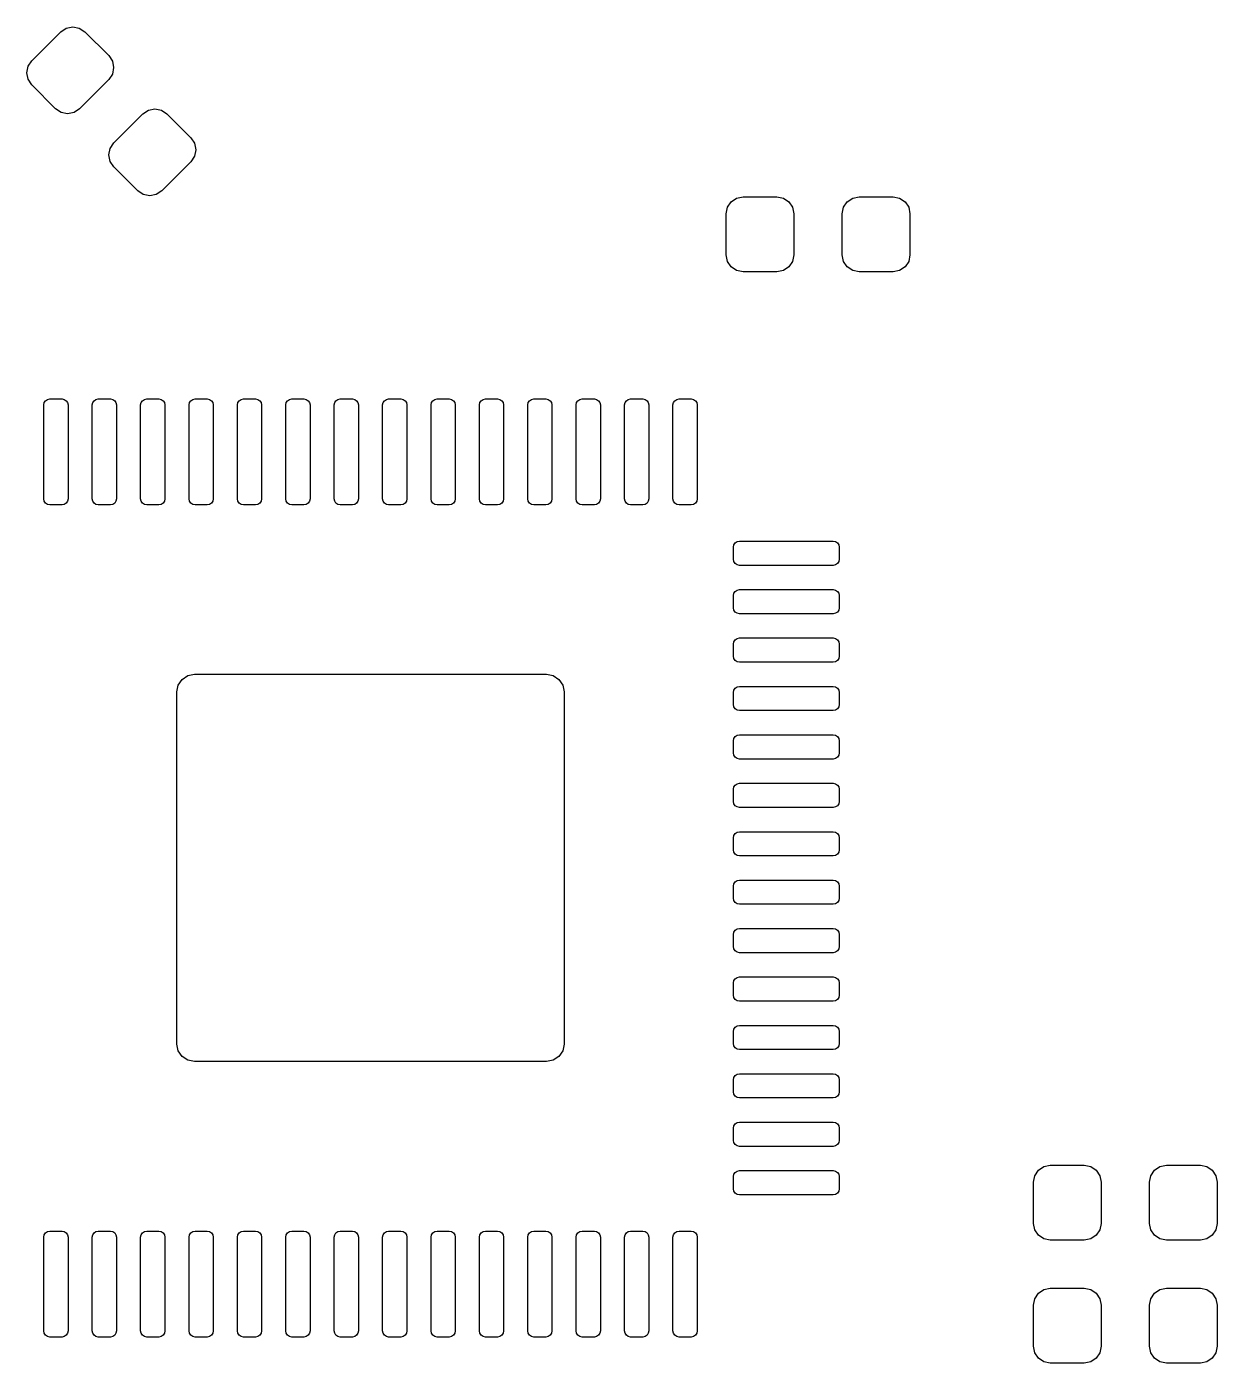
# Model space of a CAD drawing. Extents: x 51 to 259, y -147 to -37.
# Drawn here: x 110.67 to 120.51, y -117.97 to -106.92 of the extents above; entities that cross this region are included whole.
import ezdxf

# ---------------------------------------------------------------- set-up
doc = ezdxf.new("R2010")
doc.units = 0
doc.layers.add('BLACK', color=7, linetype='CONTINUOUS')

msp = doc.modelspace()

# ---------------------------------------------------------------- linework, layer by layer
at = {"layer": 'BLACK', "linetype": 'CONTINUOUS'}
for p, q in [((110.710862, -107.205123), (110.951278, -106.964707)), ((110.951278, -106.964707), (110.996698, -106.934359)), ((110.996698, -106.934359), (111.050273, -106.923702)), ((111.050273, -106.923702), (111.103849, -106.934359)), ((111.103849, -106.934359), (111.149268, -106.964707)), ((111.149268, -106.964707), (111.347258, -107.162697)), ((110.680514, -107.250543), (110.710862, -107.205123)), ((111.347258, -107.162697), (111.377606, -107.208116)), ((111.377606, -107.208116), (111.388263, -107.261692)), ((110.669857, -107.304118), (110.680514, -107.250543)), ((110.680514, -107.357694), (110.669857, -107.304118)), ((111.377606, -107.315267), (111.347258, -107.360687)), ((111.388263, -107.261692), (111.377606, -107.315267)), ((110.710862, -107.403113), (110.680514, -107.357694)), ((110.908852, -107.601103), (110.710862, -107.403113)), ((111.347258, -107.360687), (111.106842, -107.601103)), ((110.954271, -107.631451), (110.908852, -107.601103)), ((111.007847, -107.642108), (110.954271, -107.631451)), ((111.061422, -107.631451), (111.007847, -107.642108)), ((111.106842, -107.601103), (111.061422, -107.631451)), ((111.389684, -107.883945), (111.6301, -107.643529)), ((111.6301, -107.643529), (111.67552, -107.613181)), ((111.67552, -107.613181), (111.729095, -107.602524)), ((111.729095, -107.602524), (111.782671, -107.613181)), ((111.782671, -107.613181), (111.82809, -107.643529)), ((111.82809, -107.643529), (112.02608, -107.841519)), ((112.02608, -107.841519), (112.056428, -107.886938)), ((111.348679, -107.98294), (111.359336, -107.929365)), ((111.359336, -108.036516), (111.348679, -107.98294)), ((111.359336, -107.929365), (111.389684, -107.883945)), ((112.056428, -107.886938), (112.067085, -107.940514)), ((112.067085, -107.940514), (112.056428, -107.994089)), ((111.389684, -108.081935), (111.359336, -108.036516)), ((111.587674, -108.279925), (111.389684, -108.081935)), ((112.02608, -108.039509), (111.785664, -108.279925)), ((112.056428, -107.994089), (112.02608, -108.039509)), ((111.633093, -108.310273), (111.587674, -108.279925)), ((111.686669, -108.32093), (111.633093, -108.310273)), ((111.740244, -108.310273), (111.686669, -108.32093)), ((111.785664, -108.279925), (111.740244, -108.310273)), ((116.450471, -108.468316), (116.461128, -108.41474)), ((116.461128, -108.41474), (116.491476, -108.369321)), ((116.491476, -108.369321), (116.536895, -108.338973)), ((116.536895, -108.338973), (116.590471, -108.328316)), ((116.590471, -108.328316), (116.870471, -108.328316)), ((116.870471, -108.328316), (116.924047, -108.338973)), ((116.924047, -108.338973), (116.969466, -108.369321)), ((116.969466, -108.369321), (116.999814, -108.41474)), ((116.999814, -108.41474), (117.010471, -108.468316)), ((117.410471, -108.468316), (117.421128, -108.41474)), ((117.421128, -108.41474), (117.451476, -108.369321)), ((117.451476, -108.369321), (117.496895, -108.338973)), ((117.496895, -108.338973), (117.550471, -108.328316)), ((117.550471, -108.328316), (117.830471, -108.328316)), ((117.830471, -108.328316), (117.884047, -108.338973)), ((117.884047, -108.338973), (117.929466, -108.369321)), ((117.929466, -108.369321), (117.959814, -108.41474)), ((117.959814, -108.41474), (117.970471, -108.468316)), ((116.450471, -108.808316), (116.450471, -108.468316)), ((117.010471, -108.468316), (117.010471, -108.808316)), ((117.410471, -108.808316), (117.410471, -108.468316)), ((117.970471, -108.468316), (117.970471, -108.808316)), ((116.461128, -108.861892), (116.450471, -108.808316)), ((116.491476, -108.907311), (116.461128, -108.861892)), ((116.999814, -108.861892), (116.969466, -108.907311)), ((117.010471, -108.808316), (116.999814, -108.861892)), ((117.421128, -108.861892), (117.410471, -108.808316)), ((117.451476, -108.907311), (117.421128, -108.861892)), ((117.959814, -108.861892), (117.929466, -108.907311)), ((117.970471, -108.808316), (117.959814, -108.861892)), ((116.536895, -108.937659), (116.491476, -108.907311)), ((116.590471, -108.948316), (116.536895, -108.937659)), ((116.870471, -108.948316), (116.590471, -108.948316)), ((116.924047, -108.937659), (116.870471, -108.948316)), ((116.969466, -108.907311), (116.924047, -108.937659)), ((117.496895, -108.937659), (117.451476, -108.907311)), ((117.550471, -108.948316), (117.496895, -108.937659)), ((117.830471, -108.948316), (117.550471, -108.948316)), ((117.884047, -108.937659), (117.830471, -108.948316)), ((117.929466, -108.907311), (117.884047, -108.937659)), ((110.811489, -110.048566), (110.815295, -110.029432)), ((110.811489, -110.823566), (110.811489, -110.048566)), ((110.815295, -110.029432), (110.826134, -110.013211)), ((110.826134, -110.013211), (110.842355, -110.002372)), ((110.842355, -110.002372), (110.861489, -109.998566)), ((110.861489, -109.998566), (110.961489, -109.998566)), ((110.961489, -109.998566), (110.980623, -110.002372)), ((110.980623, -110.002372), (110.996844, -110.013211)), ((110.996844, -110.013211), (111.007683, -110.029432)), ((111.007683, -110.029432), (111.011489, -110.048566)), ((111.011489, -110.048566), (111.011489, -110.823566)), ((111.211489, -110.048566), (111.215295, -110.029432)), ((111.211489, -110.823566), (111.211489, -110.048566)), ((111.215295, -110.029432), (111.226134, -110.013211)), ((111.226134, -110.013211), (111.242355, -110.002372)), ((111.242355, -110.002372), (111.261489, -109.998566)), ((111.261489, -109.998566), (111.361489, -109.998566)), ((111.361489, -109.998566), (111.380623, -110.002372)), ((111.380623, -110.002372), (111.396844, -110.013211)), ((111.396844, -110.013211), (111.407683, -110.029432)), ((111.407683, -110.029432), (111.411489, -110.048566)), ((111.411489, -110.048566), (111.411489, -110.823566)), ((111.611489, -110.048566), (111.615295, -110.029432)), ((111.611489, -110.823566), (111.611489, -110.048566)), ((111.615295, -110.029432), (111.626134, -110.013211)), ((111.626134, -110.013211), (111.642355, -110.002372)), ((111.642355, -110.002372), (111.661489, -109.998566)), ((111.661489, -109.998566), (111.761489, -109.998566)), ((111.761489, -109.998566), (111.780623, -110.002372)), ((111.780623, -110.002372), (111.796844, -110.013211)), ((111.796844, -110.013211), (111.807683, -110.029432)), ((111.807683, -110.029432), (111.811489, -110.048566)), ((111.811489, -110.048566), (111.811489, -110.823566)), ((112.011489, -110.048566), (112.015295, -110.029432)), ((112.011489, -110.823566), (112.011489, -110.048566)), ((112.015295, -110.029432), (112.026134, -110.013211)), ((112.026134, -110.013211), (112.042355, -110.002372)), ((112.042355, -110.002372), (112.061489, -109.998566)), ((112.061489, -109.998566), (112.161489, -109.998566)), ((112.161489, -109.998566), (112.180623, -110.002372)), ((112.180623, -110.002372), (112.196844, -110.013211)), ((112.196844, -110.013211), (112.207683, -110.029432)), ((112.207683, -110.029432), (112.211489, -110.048566)), ((112.211489, -110.048566), (112.211489, -110.823566)), ((112.411489, -110.048566), (112.415295, -110.029432)), ((112.411489, -110.823566), (112.411489, -110.048566)), ((112.415295, -110.029432), (112.426134, -110.013211)), ((112.426134, -110.013211), (112.442355, -110.002372)), ((112.442355, -110.002372), (112.461489, -109.998566)), ((112.461489, -109.998566), (112.561489, -109.998566)), ((112.561489, -109.998566), (112.580623, -110.002372)), ((112.580623, -110.002372), (112.596844, -110.013211)), ((112.596844, -110.013211), (112.607683, -110.029432)), ((112.607683, -110.029432), (112.611489, -110.048566)), ((112.611489, -110.048566), (112.611489, -110.823566)), ((112.811489, -110.048566), (112.815295, -110.029432)), ((112.811489, -110.823566), (112.811489, -110.048566)), ((112.815295, -110.029432), (112.826134, -110.013211)), ((112.826134, -110.013211), (112.842355, -110.002372)), ((112.842355, -110.002372), (112.861489, -109.998566)), ((112.861489, -109.998566), (112.961489, -109.998566)), ((112.961489, -109.998566), (112.980623, -110.002372)), ((112.980623, -110.002372), (112.996844, -110.013211)), ((112.996844, -110.013211), (113.007683, -110.029432)), ((113.007683, -110.029432), (113.011489, -110.048566)), ((113.011489, -110.048566), (113.011489, -110.823566)), ((113.211489, -110.048566), (113.215295, -110.029432)), ((113.211489, -110.823566), (113.211489, -110.048566)), ((113.215295, -110.029432), (113.226134, -110.013211)), ((113.226134, -110.013211), (113.242355, -110.002372)), ((113.242355, -110.002372), (113.261489, -109.998566)), ((113.261489, -109.998566), (113.361489, -109.998566)), ((113.361489, -109.998566), (113.380623, -110.002372)), ((113.380623, -110.002372), (113.396844, -110.013211)), ((113.396844, -110.013211), (113.407683, -110.029432)), ((113.407683, -110.029432), (113.411489, -110.048566)), ((113.411489, -110.048566), (113.411489, -110.823566)), ((113.611489, -110.048566), (113.615295, -110.029432)), ((113.611489, -110.823566), (113.611489, -110.048566)), ((113.615295, -110.029432), (113.626134, -110.013211)), ((113.626134, -110.013211), (113.642355, -110.002372)), ((113.642355, -110.002372), (113.661489, -109.998566)), ((113.661489, -109.998566), (113.761489, -109.998566)), ((113.761489, -109.998566), (113.780623, -110.002372)), ((113.780623, -110.002372), (113.796844, -110.013211)), ((113.796844, -110.013211), (113.807683, -110.029432)), ((113.807683, -110.029432), (113.811489, -110.048566)), ((113.811489, -110.048566), (113.811489, -110.823566)), ((114.011489, -110.048566), (114.015295, -110.029432)), ((114.011489, -110.823566), (114.011489, -110.048566)), ((114.015295, -110.029432), (114.026134, -110.013211)), ((114.026134, -110.013211), (114.042355, -110.002372)), ((114.042355, -110.002372), (114.061489, -109.998566)), ((114.061489, -109.998566), (114.161489, -109.998566)), ((114.161489, -109.998566), (114.180623, -110.002372)), ((114.180623, -110.002372), (114.196844, -110.013211)), ((114.196844, -110.013211), (114.207683, -110.029432)), ((114.207683, -110.029432), (114.211489, -110.048566)), ((114.211489, -110.048566), (114.211489, -110.823566)), ((114.411489, -110.048566), (114.415295, -110.029432)), ((114.411489, -110.823566), (114.411489, -110.048566)), ((114.415295, -110.029432), (114.426134, -110.013211)), ((114.426134, -110.013211), (114.442355, -110.002372)), ((114.442355, -110.002372), (114.461489, -109.998566)), ((114.461489, -109.998566), (114.561489, -109.998566)), ((114.561489, -109.998566), (114.580623, -110.002372)), ((114.580623, -110.002372), (114.596844, -110.013211)), ((114.596844, -110.013211), (114.607683, -110.029432)), ((114.607683, -110.029432), (114.611489, -110.048566)), ((114.611489, -110.048566), (114.611489, -110.823566)), ((114.811489, -110.048566), (114.815295, -110.029432)), ((114.811489, -110.823566), (114.811489, -110.048566)), ((114.815295, -110.029432), (114.826134, -110.013211)), ((114.826134, -110.013211), (114.842355, -110.002372)), ((114.842355, -110.002372), (114.861489, -109.998566)), ((114.861489, -109.998566), (114.961489, -109.998566)), ((114.961489, -109.998566), (114.980623, -110.002372)), ((114.980623, -110.002372), (114.996844, -110.013211)), ((114.996844, -110.013211), (115.007683, -110.029432)), ((115.007683, -110.029432), (115.011489, -110.048566)), ((115.011489, -110.048566), (115.011489, -110.823566)), ((115.211489, -110.048566), (115.215295, -110.029432)), ((115.211489, -110.823566), (115.211489, -110.048566)), ((115.215295, -110.029432), (115.226134, -110.013211)), ((115.226134, -110.013211), (115.242355, -110.002372)), ((115.242355, -110.002372), (115.261489, -109.998566)), ((115.261489, -109.998566), (115.361489, -109.998566)), ((115.361489, -109.998566), (115.380623, -110.002372)), ((115.380623, -110.002372), (115.396844, -110.013211)), ((115.396844, -110.013211), (115.407683, -110.029432)), ((115.407683, -110.029432), (115.411489, -110.048566)), ((115.411489, -110.048566), (115.411489, -110.823566)), ((115.611489, -110.048566), (115.615295, -110.029432)), ((115.611489, -110.823566), (115.611489, -110.048566)), ((115.615295, -110.029432), (115.626134, -110.013211)), ((115.626134, -110.013211), (115.642355, -110.002372)), ((115.642355, -110.002372), (115.661489, -109.998566)), ((115.661489, -109.998566), (115.761489, -109.998566)), ((115.761489, -109.998566), (115.780623, -110.002372)), ((115.780623, -110.002372), (115.796844, -110.013211)), ((115.796844, -110.013211), (115.807683, -110.029432)), ((115.807683, -110.029432), (115.811489, -110.048566)), ((115.811489, -110.048566), (115.811489, -110.823566)), ((116.011489, -110.048566), (116.015295, -110.029432)), ((116.011489, -110.823566), (116.011489, -110.048566)), ((116.015295, -110.029432), (116.026134, -110.013211)), ((116.026134, -110.013211), (116.042355, -110.002372)), ((116.042355, -110.002372), (116.061489, -109.998566)), ((116.061489, -109.998566), (116.161489, -109.998566)), ((116.161489, -109.998566), (116.180623, -110.002372)), ((116.180623, -110.002372), (116.196844, -110.013211)), ((116.196844, -110.013211), (116.207683, -110.029432)), ((116.207683, -110.029432), (116.211489, -110.048566)), ((116.211489, -110.048566), (116.211489, -110.823566)), ((110.815295, -110.8427), (110.811489, -110.823566)), ((110.826134, -110.858921), (110.815295, -110.8427)), ((111.007683, -110.8427), (110.996844, -110.858921)), ((111.011489, -110.823566), (111.007683, -110.8427)), ((111.215295, -110.8427), (111.211489, -110.823566)), ((111.226134, -110.858921), (111.215295, -110.8427)), ((111.407683, -110.8427), (111.396844, -110.858921)), ((111.411489, -110.823566), (111.407683, -110.8427)), ((111.615295, -110.8427), (111.611489, -110.823566)), ((111.626134, -110.858921), (111.615295, -110.8427)), ((111.807683, -110.8427), (111.796844, -110.858921)), ((111.811489, -110.823566), (111.807683, -110.8427)), ((112.015295, -110.8427), (112.011489, -110.823566)), ((112.026134, -110.858921), (112.015295, -110.8427)), ((112.207683, -110.8427), (112.196844, -110.858921)), ((112.211489, -110.823566), (112.207683, -110.8427)), ((112.415295, -110.8427), (112.411489, -110.823566)), ((112.426134, -110.858921), (112.415295, -110.8427)), ((112.607683, -110.8427), (112.596844, -110.858921)), ((112.611489, -110.823566), (112.607683, -110.8427)), ((112.815295, -110.8427), (112.811489, -110.823566)), ((112.826134, -110.858921), (112.815295, -110.8427)), ((113.007683, -110.8427), (112.996844, -110.858921)), ((113.011489, -110.823566), (113.007683, -110.8427)), ((113.215295, -110.8427), (113.211489, -110.823566)), ((113.226134, -110.858921), (113.215295, -110.8427)), ((113.407683, -110.8427), (113.396844, -110.858921)), ((113.411489, -110.823566), (113.407683, -110.8427)), ((113.615295, -110.8427), (113.611489, -110.823566)), ((113.626134, -110.858921), (113.615295, -110.8427)), ((113.807683, -110.8427), (113.796844, -110.858921)), ((113.811489, -110.823566), (113.807683, -110.8427)), ((114.015295, -110.8427), (114.011489, -110.823566)), ((114.026134, -110.858921), (114.015295, -110.8427)), ((114.207683, -110.8427), (114.196844, -110.858921)), ((114.211489, -110.823566), (114.207683, -110.8427)), ((114.415295, -110.8427), (114.411489, -110.823566)), ((114.426134, -110.858921), (114.415295, -110.8427)), ((114.607683, -110.8427), (114.596844, -110.858921)), ((114.611489, -110.823566), (114.607683, -110.8427)), ((114.815295, -110.8427), (114.811489, -110.823566)), ((114.826134, -110.858921), (114.815295, -110.8427)), ((115.007683, -110.8427), (114.996844, -110.858921)), ((115.011489, -110.823566), (115.007683, -110.8427)), ((115.215295, -110.8427), (115.211489, -110.823566)), ((115.226134, -110.858921), (115.215295, -110.8427)), ((115.407683, -110.8427), (115.396844, -110.858921)), ((115.411489, -110.823566), (115.407683, -110.8427)), ((115.615295, -110.8427), (115.611489, -110.823566)), ((115.626134, -110.858921), (115.615295, -110.8427)), ((115.807683, -110.8427), (115.796844, -110.858921)), ((115.811489, -110.823566), (115.807683, -110.8427)), ((116.015295, -110.8427), (116.011489, -110.823566)), ((116.026134, -110.858921), (116.015295, -110.8427)), ((116.207683, -110.8427), (116.196844, -110.858921)), ((116.211489, -110.823566), (116.207683, -110.8427)), ((110.842355, -110.86976), (110.826134, -110.858921)), ((110.861489, -110.873566), (110.842355, -110.86976)), ((110.961489, -110.873566), (110.861489, -110.873566)), ((110.980623, -110.86976), (110.961489, -110.873566)), ((110.996844, -110.858921), (110.980623, -110.86976)), ((111.242355, -110.86976), (111.226134, -110.858921)), ((111.261489, -110.873566), (111.242355, -110.86976)), ((111.361489, -110.873566), (111.261489, -110.873566)), ((111.380623, -110.86976), (111.361489, -110.873566)), ((111.396844, -110.858921), (111.380623, -110.86976)), ((111.642355, -110.86976), (111.626134, -110.858921)), ((111.661489, -110.873566), (111.642355, -110.86976)), ((111.761489, -110.873566), (111.661489, -110.873566)), ((111.780623, -110.86976), (111.761489, -110.873566)), ((111.796844, -110.858921), (111.780623, -110.86976)), ((112.042355, -110.86976), (112.026134, -110.858921)), ((112.061489, -110.873566), (112.042355, -110.86976)), ((112.161489, -110.873566), (112.061489, -110.873566)), ((112.180623, -110.86976), (112.161489, -110.873566)), ((112.196844, -110.858921), (112.180623, -110.86976)), ((112.442355, -110.86976), (112.426134, -110.858921)), ((112.461489, -110.873566), (112.442355, -110.86976)), ((112.561489, -110.873566), (112.461489, -110.873566)), ((112.580623, -110.86976), (112.561489, -110.873566)), ((112.596844, -110.858921), (112.580623, -110.86976)), ((112.842355, -110.86976), (112.826134, -110.858921)), ((112.861489, -110.873566), (112.842355, -110.86976)), ((112.961489, -110.873566), (112.861489, -110.873566)), ((112.980623, -110.86976), (112.961489, -110.873566)), ((112.996844, -110.858921), (112.980623, -110.86976)), ((113.242355, -110.86976), (113.226134, -110.858921)), ((113.261489, -110.873566), (113.242355, -110.86976)), ((113.361489, -110.873566), (113.261489, -110.873566)), ((113.380623, -110.86976), (113.361489, -110.873566)), ((113.396844, -110.858921), (113.380623, -110.86976)), ((113.642355, -110.86976), (113.626134, -110.858921)), ((113.661489, -110.873566), (113.642355, -110.86976)), ((113.761489, -110.873566), (113.661489, -110.873566)), ((113.780623, -110.86976), (113.761489, -110.873566)), ((113.796844, -110.858921), (113.780623, -110.86976)), ((114.042355, -110.86976), (114.026134, -110.858921)), ((114.061489, -110.873566), (114.042355, -110.86976)), ((114.161489, -110.873566), (114.061489, -110.873566)), ((114.180623, -110.86976), (114.161489, -110.873566)), ((114.196844, -110.858921), (114.180623, -110.86976)), ((114.442355, -110.86976), (114.426134, -110.858921)), ((114.461489, -110.873566), (114.442355, -110.86976)), ((114.561489, -110.873566), (114.461489, -110.873566)), ((114.580623, -110.86976), (114.561489, -110.873566)), ((114.596844, -110.858921), (114.580623, -110.86976)), ((114.842355, -110.86976), (114.826134, -110.858921)), ((114.861489, -110.873566), (114.842355, -110.86976)), ((114.961489, -110.873566), (114.861489, -110.873566)), ((114.980623, -110.86976), (114.961489, -110.873566)), ((114.996844, -110.858921), (114.980623, -110.86976)), ((115.242355, -110.86976), (115.226134, -110.858921)), ((115.261489, -110.873566), (115.242355, -110.86976)), ((115.361489, -110.873566), (115.261489, -110.873566)), ((115.380623, -110.86976), (115.361489, -110.873566)), ((115.396844, -110.858921), (115.380623, -110.86976)), ((115.642355, -110.86976), (115.626134, -110.858921)), ((115.661489, -110.873566), (115.642355, -110.86976)), ((115.761489, -110.873566), (115.661489, -110.873566)), ((115.780623, -110.86976), (115.761489, -110.873566)), ((115.796844, -110.858921), (115.780623, -110.86976)), ((116.042355, -110.86976), (116.026134, -110.858921)), ((116.061489, -110.873566), (116.042355, -110.86976)), ((116.161489, -110.873566), (116.061489, -110.873566)), ((116.180623, -110.86976), (116.161489, -110.873566)), ((116.196844, -110.858921), (116.180623, -110.86976)), ((116.515295, -111.204432), (116.526134, -111.188211)), ((116.526134, -111.188211), (116.542355, -111.177372)), ((116.542355, -111.177372), (116.561489, -111.173566)), ((116.561489, -111.173566), (117.336489, -111.173566)), ((117.336489, -111.173566), (117.355623, -111.177372)), ((117.355623, -111.177372), (117.371844, -111.188211)), ((117.371844, -111.188211), (117.382683, -111.204432)), ((116.511489, -111.223566), (116.515295, -111.204432)), ((116.511489, -111.323566), (116.511489, -111.223566)), ((117.382683, -111.204432), (117.386489, -111.223566)), ((117.386489, -111.223566), (117.386489, -111.323566)), ((116.515295, -111.3427), (116.511489, -111.323566)), ((116.526134, -111.358921), (116.515295, -111.3427)), ((116.542355, -111.36976), (116.526134, -111.358921)), ((116.561489, -111.373566), (116.542355, -111.36976)), ((117.336489, -111.373566), (116.561489, -111.373566)), ((117.355623, -111.36976), (117.336489, -111.373566)), ((117.371844, -111.358921), (117.355623, -111.36976)), ((117.382683, -111.3427), (117.371844, -111.358921)), ((117.386489, -111.323566), (117.382683, -111.3427)), ((116.511489, -111.623566), (116.515295, -111.604432)), ((116.511489, -111.723566), (116.511489, -111.623566)), ((116.515295, -111.604432), (116.526134, -111.588211)), ((116.526134, -111.588211), (116.542355, -111.577372)), ((116.542355, -111.577372), (116.561489, -111.573566)), ((116.561489, -111.573566), (117.336489, -111.573566)), ((117.336489, -111.573566), (117.355623, -111.577372)), ((117.355623, -111.577372), (117.371844, -111.588211)), ((117.371844, -111.588211), (117.382683, -111.604432)), ((117.382683, -111.604432), (117.386489, -111.623566)), ((117.386489, -111.623566), (117.386489, -111.723566)), ((116.515295, -111.7427), (116.511489, -111.723566)), ((117.386489, -111.723566), (117.382683, -111.7427)), ((116.526134, -111.758921), (116.515295, -111.7427)), ((116.542355, -111.76976), (116.526134, -111.758921)), ((116.561489, -111.773566), (116.542355, -111.76976)), ((117.336489, -111.773566), (116.561489, -111.773566)), ((117.355623, -111.76976), (117.336489, -111.773566)), ((117.371844, -111.758921), (117.355623, -111.76976)), ((117.382683, -111.7427), (117.371844, -111.758921)), ((116.511489, -112.023566), (116.515295, -112.004432)), ((116.511489, -112.123566), (116.511489, -112.023566)), ((116.515295, -112.004432), (116.526134, -111.988211)), ((116.526134, -111.988211), (116.542355, -111.977372)), ((116.542355, -111.977372), (116.561489, -111.973566)), ((116.561489, -111.973566), (117.336489, -111.973566)), ((117.336489, -111.973566), (117.355623, -111.977372)), ((117.355623, -111.977372), (117.371844, -111.988211)), ((117.371844, -111.988211), (117.382683, -112.004432)), ((117.382683, -112.004432), (117.386489, -112.023566)), ((117.386489, -112.023566), (117.386489, -112.123566)), ((116.515295, -112.1427), (116.511489, -112.123566)), ((116.526134, -112.158921), (116.515295, -112.1427)), ((116.542355, -112.16976), (116.526134, -112.158921)), ((116.561489, -112.173566), (116.542355, -112.16976)), ((117.336489, -112.173566), (116.561489, -112.173566)), ((117.355623, -112.16976), (117.336489, -112.173566)), ((117.371844, -112.158921), (117.355623, -112.16976)), ((117.382683, -112.1427), (117.371844, -112.158921)), ((117.386489, -112.123566), (117.382683, -112.1427)), ((111.953666, -112.315743), (112.000383, -112.284527)), ((112.000383, -112.284527), (112.055489, -112.273566)), ((112.055489, -112.273566), (114.967489, -112.273566)), ((114.967489, -112.273566), (115.022595, -112.284527)), ((115.022595, -112.284527), (115.069312, -112.315743)), ((111.911489, -112.417566), (111.92245, -112.36246)), ((111.92245, -112.36246), (111.953666, -112.315743)), ((115.069312, -112.315743), (115.100528, -112.36246)), ((115.100528, -112.36246), (115.111489, -112.417566)), ((116.515295, -112.404432), (116.526134, -112.388211)), ((116.526134, -112.388211), (116.542355, -112.377372)), ((116.542355, -112.377372), (116.561489, -112.373566)), ((116.561489, -112.373566), (117.336489, -112.373566)), ((117.336489, -112.373566), (117.355623, -112.377372)), ((117.355623, -112.377372), (117.371844, -112.388211)), ((117.371844, -112.388211), (117.382683, -112.404432)), ((111.911489, -115.329566), (111.911489, -112.417566)), ((115.111489, -112.417566), (115.111489, -115.329566)), ((116.511489, -112.423566), (116.515295, -112.404432)), ((116.511489, -112.523566), (116.511489, -112.423566)), ((117.382683, -112.404432), (117.386489, -112.423566)), ((117.386489, -112.423566), (117.386489, -112.523566)), ((116.515295, -112.5427), (116.511489, -112.523566)), ((116.526134, -112.558921), (116.515295, -112.5427)), ((116.542355, -112.56976), (116.526134, -112.558921)), ((116.561489, -112.573566), (116.542355, -112.56976)), ((117.336489, -112.573566), (116.561489, -112.573566)), ((117.355623, -112.56976), (117.336489, -112.573566)), ((117.371844, -112.558921), (117.355623, -112.56976)), ((117.382683, -112.5427), (117.371844, -112.558921)), ((117.386489, -112.523566), (117.382683, -112.5427)), ((116.511489, -112.823566), (116.515295, -112.804432)), ((116.511489, -112.923566), (116.511489, -112.823566)), ((116.515295, -112.804432), (116.526134, -112.788211)), ((116.526134, -112.788211), (116.542355, -112.777372)), ((116.542355, -112.777372), (116.561489, -112.773566)), ((116.561489, -112.773566), (117.336489, -112.773566)), ((117.336489, -112.773566), (117.355623, -112.777372)), ((117.355623, -112.777372), (117.371844, -112.788211)), ((117.371844, -112.788211), (117.382683, -112.804432)), ((117.382683, -112.804432), (117.386489, -112.823566)), ((117.386489, -112.823566), (117.386489, -112.923566)), ((116.515295, -112.9427), (116.511489, -112.923566)), ((116.526134, -112.958921), (116.515295, -112.9427)), ((117.382683, -112.9427), (117.371844, -112.958921)), ((117.386489, -112.923566), (117.382683, -112.9427)), ((116.542355, -112.96976), (116.526134, -112.958921)), ((116.561489, -112.973566), (116.542355, -112.96976)), ((117.336489, -112.973566), (116.561489, -112.973566)), ((117.355623, -112.96976), (117.336489, -112.973566)), ((117.371844, -112.958921), (117.355623, -112.96976)), ((116.542355, -113.177372), (116.561489, -113.173566)), ((116.561489, -113.173566), (117.336489, -113.173566)), ((117.336489, -113.173566), (117.355623, -113.177372)), ((116.511489, -113.223566), (116.515295, -113.204432)), ((116.511489, -113.323566), (116.511489, -113.223566)), ((116.515295, -113.204432), (116.526134, -113.188211)), ((116.526134, -113.188211), (116.542355, -113.177372)), ((117.355623, -113.177372), (117.371844, -113.188211)), ((117.371844, -113.188211), (117.382683, -113.204432)), ((117.382683, -113.204432), (117.386489, -113.223566)), ((117.386489, -113.223566), (117.386489, -113.323566)), ((116.515295, -113.3427), (116.511489, -113.323566)), ((116.526134, -113.358921), (116.515295, -113.3427)), ((116.542355, -113.36976), (116.526134, -113.358921)), ((116.561489, -113.373566), (116.542355, -113.36976)), ((117.336489, -113.373566), (116.561489, -113.373566)), ((117.355623, -113.36976), (117.336489, -113.373566)), ((117.371844, -113.358921), (117.355623, -113.36976)), ((117.382683, -113.3427), (117.371844, -113.358921)), ((117.386489, -113.323566), (117.382683, -113.3427)), ((116.511489, -113.623566), (116.515295, -113.604432)), ((116.515295, -113.604432), (116.526134, -113.588211)), ((116.526134, -113.588211), (116.542355, -113.577372)), ((116.542355, -113.577372), (116.561489, -113.573566)), ((116.561489, -113.573566), (117.336489, -113.573566)), ((117.336489, -113.573566), (117.355623, -113.577372)), ((117.355623, -113.577372), (117.371844, -113.588211)), ((117.371844, -113.588211), (117.382683, -113.604432)), ((117.382683, -113.604432), (117.386489, -113.623566)), ((116.511489, -113.723566), (116.511489, -113.623566)), ((116.515295, -113.7427), (116.511489, -113.723566)), ((117.386489, -113.723566), (117.382683, -113.7427)), ((117.386489, -113.623566), (117.386489, -113.723566)), ((116.526134, -113.758921), (116.515295, -113.7427)), ((116.542355, -113.76976), (116.526134, -113.758921)), ((116.561489, -113.773566), (116.542355, -113.76976)), ((117.336489, -113.773566), (116.561489, -113.773566)), ((117.355623, -113.76976), (117.336489, -113.773566)), ((117.371844, -113.758921), (117.355623, -113.76976)), ((117.382683, -113.7427), (117.371844, -113.758921)), ((116.511489, -114.023566), (116.515295, -114.004432)), ((116.511489, -114.123566), (116.511489, -114.023566)), ((116.515295, -114.004432), (116.526134, -113.988211)), ((116.526134, -113.988211), (116.542355, -113.977372)), ((116.542355, -113.977372), (116.561489, -113.973566)), ((116.561489, -113.973566), (117.336489, -113.973566)), ((117.336489, -113.973566), (117.355623, -113.977372)), ((117.355623, -113.977372), (117.371844, -113.988211)), ((117.371844, -113.988211), (117.382683, -114.004432)), ((117.382683, -114.004432), (117.386489, -114.023566)), ((117.386489, -114.023566), (117.386489, -114.123566)), ((116.515295, -114.1427), (116.511489, -114.123566)), ((116.526134, -114.158921), (116.515295, -114.1427)), ((116.542355, -114.16976), (116.526134, -114.158921)), ((116.561489, -114.173566), (116.542355, -114.16976)), ((117.355623, -114.16976), (117.336489, -114.173566)), ((117.371844, -114.158921), (117.355623, -114.16976)), ((117.382683, -114.1427), (117.371844, -114.158921)), ((117.386489, -114.123566), (117.382683, -114.1427)), ((117.336489, -114.173566), (116.561489, -114.173566)), ((116.515295, -114.404432), (116.526134, -114.388211)), ((116.526134, -114.388211), (116.542355, -114.377372)), ((116.542355, -114.377372), (116.561489, -114.373566)), ((116.561489, -114.373566), (117.336489, -114.373566)), ((117.336489, -114.373566), (117.355623, -114.377372)), ((117.355623, -114.377372), (117.371844, -114.388211)), ((117.371844, -114.388211), (117.382683, -114.404432)), ((116.511489, -114.423566), (116.515295, -114.404432)), ((116.511489, -114.523566), (116.511489, -114.423566)), ((117.382683, -114.404432), (117.386489, -114.423566)), ((117.386489, -114.423566), (117.386489, -114.523566)), ((116.515295, -114.5427), (116.511489, -114.523566)), ((116.526134, -114.558921), (116.515295, -114.5427)), ((116.542355, -114.56976), (116.526134, -114.558921)), ((116.561489, -114.573566), (116.542355, -114.56976)), ((117.336489, -114.573566), (116.561489, -114.573566)), ((117.355623, -114.56976), (117.336489, -114.573566)), ((117.371844, -114.558921), (117.355623, -114.56976)), ((117.382683, -114.5427), (117.371844, -114.558921)), ((117.386489, -114.523566), (117.382683, -114.5427)), ((116.511489, -114.823566), (116.515295, -114.804432)), ((116.511489, -114.923566), (116.511489, -114.823566)), ((116.515295, -114.804432), (116.526134, -114.788211)), ((116.526134, -114.788211), (116.542355, -114.777372)), ((116.542355, -114.777372), (116.561489, -114.773566)), ((116.561489, -114.773566), (117.336489, -114.773566)), ((117.336489, -114.773566), (117.355623, -114.777372)), ((117.355623, -114.777372), (117.371844, -114.788211)), ((117.371844, -114.788211), (117.382683, -114.804432)), ((117.382683, -114.804432), (117.386489, -114.823566)), ((117.386489, -114.823566), (117.386489, -114.923566)), ((116.515295, -114.9427), (116.511489, -114.923566)), ((116.526134, -114.958921), (116.515295, -114.9427)), ((117.382683, -114.9427), (117.371844, -114.958921)), ((117.386489, -114.923566), (117.382683, -114.9427)), ((116.542355, -114.96976), (116.526134, -114.958921)), ((116.561489, -114.973566), (116.542355, -114.96976)), ((117.336489, -114.973566), (116.561489, -114.973566)), ((117.355623, -114.96976), (117.336489, -114.973566)), ((117.371844, -114.958921), (117.355623, -114.96976)), ((116.511489, -115.223566), (116.515295, -115.204432)), ((116.511489, -115.323566), (116.511489, -115.223566)), ((116.515295, -115.204432), (116.526134, -115.188211)), ((116.526134, -115.188211), (116.542355, -115.177372)), ((116.542355, -115.177372), (116.561489, -115.173566)), ((116.561489, -115.173566), (117.336489, -115.173566)), ((117.336489, -115.173566), (117.355623, -115.177372)), ((117.355623, -115.177372), (117.371844, -115.188211)), ((117.371844, -115.188211), (117.382683, -115.204432)), ((117.382683, -115.204432), (117.386489, -115.223566)), ((117.386489, -115.223566), (117.386489, -115.323566)), ((111.92245, -115.384672), (111.911489, -115.329566)), ((111.953666, -115.431389), (111.92245, -115.384672)), ((115.100528, -115.384672), (115.069312, -115.431389)), ((115.111489, -115.329566), (115.100528, -115.384672)), ((116.515295, -115.3427), (116.511489, -115.323566)), ((116.526134, -115.358921), (116.515295, -115.3427)), ((116.542355, -115.36976), (116.526134, -115.358921)), ((116.561489, -115.373566), (116.542355, -115.36976)), ((117.336489, -115.373566), (116.561489, -115.373566)), ((117.355623, -115.36976), (117.336489, -115.373566)), ((117.371844, -115.358921), (117.355623, -115.36976)), ((117.382683, -115.3427), (117.371844, -115.358921)), ((117.386489, -115.323566), (117.382683, -115.3427)), ((112.000383, -115.462605), (111.953666, -115.431389)), ((112.055489, -115.473566), (112.000383, -115.462605)), ((114.967489, -115.473566), (112.055489, -115.473566)), ((115.022595, -115.462605), (114.967489, -115.473566)), ((115.069312, -115.431389), (115.022595, -115.462605)), ((116.511489, -115.623566), (116.515295, -115.604432)), ((116.515295, -115.604432), (116.526134, -115.588211)), ((116.526134, -115.588211), (116.542355, -115.577372)), ((116.542355, -115.577372), (116.561489, -115.573566)), ((116.561489, -115.573566), (117.336489, -115.573566)), ((117.336489, -115.573566), (117.355623, -115.577372)), ((117.355623, -115.577372), (117.371844, -115.588211)), ((117.371844, -115.588211), (117.382683, -115.604432)), ((117.382683, -115.604432), (117.386489, -115.623566)), ((116.511489, -115.723566), (116.511489, -115.623566)), ((117.386489, -115.623566), (117.386489, -115.723566)), ((116.515295, -115.7427), (116.511489, -115.723566)), ((116.526134, -115.758921), (116.515295, -115.7427)), ((116.542355, -115.76976), (116.526134, -115.758921)), ((116.561489, -115.773566), (116.542355, -115.76976)), ((117.336489, -115.773566), (116.561489, -115.773566)), ((117.355623, -115.76976), (117.336489, -115.773566)), ((117.371844, -115.758921), (117.355623, -115.76976)), ((117.382683, -115.7427), (117.371844, -115.758921)), ((117.386489, -115.723566), (117.382683, -115.7427)), ((116.511489, -116.023566), (116.515295, -116.004432)), ((116.511489, -116.123566), (116.511489, -116.023566)), ((116.515295, -116.004432), (116.526134, -115.988211)), ((116.526134, -115.988211), (116.542355, -115.977372)), ((116.542355, -115.977372), (116.561489, -115.973566)), ((116.561489, -115.973566), (117.336489, -115.973566)), ((117.336489, -115.973566), (117.355623, -115.977372)), ((117.355623, -115.977372), (117.371844, -115.988211)), ((117.371844, -115.988211), (117.382683, -116.004432)), ((117.382683, -116.004432), (117.386489, -116.023566)), ((117.386489, -116.023566), (117.386489, -116.123566)), ((116.515295, -116.1427), (116.511489, -116.123566)), ((116.526134, -116.158921), (116.515295, -116.1427)), ((117.382683, -116.1427), (117.371844, -116.158921)), ((117.386489, -116.123566), (117.382683, -116.1427)), ((116.542355, -116.16976), (116.526134, -116.158921)), ((116.561489, -116.173566), (116.542355, -116.16976)), ((117.336489, -116.173566), (116.561489, -116.173566)), ((117.355623, -116.16976), (117.336489, -116.173566)), ((117.371844, -116.158921), (117.355623, -116.16976)), ((116.526134, -116.388211), (116.542355, -116.377372)), ((116.542355, -116.377372), (116.561489, -116.373566)), ((116.561489, -116.373566), (117.336489, -116.373566)), ((117.336489, -116.373566), (117.355623, -116.377372)), ((117.355623, -116.377372), (117.371844, -116.388211)), ((119.001128, -116.41574), (119.031476, -116.370321)), ((119.031476, -116.370321), (119.076895, -116.339973)), ((119.076895, -116.339973), (119.130471, -116.329316)), ((119.130471, -116.329316), (119.410471, -116.329316)), ((119.410471, -116.329316), (119.464047, -116.339973)), ((119.464047, -116.339973), (119.509466, -116.370321)), ((119.509466, -116.370321), (119.539814, -116.41574)), ((119.961128, -116.41574), (119.991476, -116.370321)), ((119.991476, -116.370321), (120.036895, -116.339973)), ((120.036895, -116.339973), (120.090471, -116.329316)), ((120.090471, -116.329316), (120.370471, -116.329316)), ((120.370471, -116.329316), (120.424047, -116.339973)), ((120.424047, -116.339973), (120.469466, -116.370321)), ((120.469466, -116.370321), (120.499814, -116.41574)), ((116.511489, -116.423566), (116.515295, -116.404432)), ((116.511489, -116.523566), (116.511489, -116.423566)), ((116.515295, -116.404432), (116.526134, -116.388211)), ((117.371844, -116.388211), (117.382683, -116.404432)), ((117.382683, -116.404432), (117.386489, -116.423566)), ((117.386489, -116.423566), (117.386489, -116.523566)), ((118.990471, -116.469316), (119.001128, -116.41574)), ((118.990471, -116.809316), (118.990471, -116.469316)), ((119.539814, -116.41574), (119.550471, -116.469316)), ((119.550471, -116.469316), (119.550471, -116.809316)), ((119.950471, -116.469316), (119.961128, -116.41574)), ((119.950471, -116.809316), (119.950471, -116.469316)), ((120.499814, -116.41574), (120.510471, -116.469316)), ((120.510471, -116.469316), (120.510471, -116.809316)), ((116.515295, -116.5427), (116.511489, -116.523566)), ((116.526134, -116.558921), (116.515295, -116.5427)), ((116.542355, -116.56976), (116.526134, -116.558921)), ((116.561489, -116.573566), (116.542355, -116.56976)), ((117.336489, -116.573566), (116.561489, -116.573566)), ((117.355623, -116.56976), (117.336489, -116.573566)), ((117.371844, -116.558921), (117.355623, -116.56976)), ((117.382683, -116.5427), (117.371844, -116.558921)), ((117.386489, -116.523566), (117.382683, -116.5427)), ((119.001128, -116.862892), (118.990471, -116.809316)), ((119.550471, -116.809316), (119.539814, -116.862892)), ((119.961128, -116.862892), (119.950471, -116.809316)), ((120.510471, -116.809316), (120.499814, -116.862892)), ((110.811489, -116.923566), (110.815295, -116.904432)), ((110.811489, -117.698566), (110.811489, -116.923566)), ((110.815295, -116.904432), (110.826134, -116.888211)), ((110.826134, -116.888211), (110.842355, -116.877372)), ((110.842355, -116.877372), (110.861489, -116.873566)), ((110.861489, -116.873566), (110.961489, -116.873566)), ((110.961489, -116.873566), (110.980623, -116.877372)), ((110.980623, -116.877372), (110.996844, -116.888211)), ((110.996844, -116.888211), (111.007683, -116.904432)), ((111.007683, -116.904432), (111.011489, -116.923566)), ((111.011489, -116.923566), (111.011489, -117.698566)), ((111.211489, -116.923566), (111.215295, -116.904432)), ((111.211489, -117.698566), (111.211489, -116.923566)), ((111.215295, -116.904432), (111.226134, -116.888211)), ((111.226134, -116.888211), (111.242355, -116.877372)), ((111.242355, -116.877372), (111.261489, -116.873566)), ((111.261489, -116.873566), (111.361489, -116.873566)), ((111.361489, -116.873566), (111.380623, -116.877372)), ((111.380623, -116.877372), (111.396844, -116.888211)), ((111.396844, -116.888211), (111.407683, -116.904432)), ((111.407683, -116.904432), (111.411489, -116.923566)), ((111.411489, -116.923566), (111.411489, -117.698566)), ((111.611489, -116.923566), (111.615295, -116.904432)), ((111.611489, -117.698566), (111.611489, -116.923566)), ((111.615295, -116.904432), (111.626134, -116.888211)), ((111.626134, -116.888211), (111.642355, -116.877372)), ((111.642355, -116.877372), (111.661489, -116.873566)), ((111.661489, -116.873566), (111.761489, -116.873566)), ((111.761489, -116.873566), (111.780623, -116.877372)), ((111.780623, -116.877372), (111.796844, -116.888211)), ((111.796844, -116.888211), (111.807683, -116.904432)), ((111.807683, -116.904432), (111.811489, -116.923566)), ((111.811489, -116.923566), (111.811489, -117.698566)), ((112.011489, -116.923566), (112.015295, -116.904432)), ((112.011489, -117.698566), (112.011489, -116.923566)), ((112.015295, -116.904432), (112.026134, -116.888211)), ((112.026134, -116.888211), (112.042355, -116.877372)), ((112.042355, -116.877372), (112.061489, -116.873566)), ((112.061489, -116.873566), (112.161489, -116.873566)), ((112.161489, -116.873566), (112.180623, -116.877372)), ((112.180623, -116.877372), (112.196844, -116.888211)), ((112.196844, -116.888211), (112.207683, -116.904432)), ((112.207683, -116.904432), (112.211489, -116.923566)), ((112.211489, -116.923566), (112.211489, -117.698566)), ((112.411489, -116.923566), (112.415295, -116.904432)), ((112.411489, -117.698566), (112.411489, -116.923566)), ((112.415295, -116.904432), (112.426134, -116.888211)), ((112.426134, -116.888211), (112.442355, -116.877372)), ((112.442355, -116.877372), (112.461489, -116.873566)), ((112.461489, -116.873566), (112.561489, -116.873566)), ((112.561489, -116.873566), (112.580623, -116.877372)), ((112.580623, -116.877372), (112.596844, -116.888211)), ((112.596844, -116.888211), (112.607683, -116.904432)), ((112.607683, -116.904432), (112.611489, -116.923566)), ((112.611489, -116.923566), (112.611489, -117.698566)), ((112.811489, -116.923566), (112.815295, -116.904432)), ((112.811489, -117.698566), (112.811489, -116.923566)), ((112.815295, -116.904432), (112.826134, -116.888211)), ((112.826134, -116.888211), (112.842355, -116.877372)), ((112.842355, -116.877372), (112.861489, -116.873566)), ((112.861489, -116.873566), (112.961489, -116.873566)), ((112.961489, -116.873566), (112.980623, -116.877372)), ((112.980623, -116.877372), (112.996844, -116.888211)), ((112.996844, -116.888211), (113.007683, -116.904432)), ((113.007683, -116.904432), (113.011489, -116.923566)), ((113.011489, -116.923566), (113.011489, -117.698566)), ((113.211489, -116.923566), (113.215295, -116.904432)), ((113.211489, -117.698566), (113.211489, -116.923566)), ((113.215295, -116.904432), (113.226134, -116.888211)), ((113.226134, -116.888211), (113.242355, -116.877372)), ((113.242355, -116.877372), (113.261489, -116.873566)), ((113.261489, -116.873566), (113.361489, -116.873566)), ((113.361489, -116.873566), (113.380623, -116.877372)), ((113.380623, -116.877372), (113.396844, -116.888211)), ((113.396844, -116.888211), (113.407683, -116.904432)), ((113.407683, -116.904432), (113.411489, -116.923566)), ((113.411489, -116.923566), (113.411489, -117.698566)), ((113.611489, -116.923566), (113.615295, -116.904432)), ((113.611489, -117.698566), (113.611489, -116.923566)), ((113.615295, -116.904432), (113.626134, -116.888211)), ((113.626134, -116.888211), (113.642355, -116.877372)), ((113.642355, -116.877372), (113.661489, -116.873566)), ((113.661489, -116.873566), (113.761489, -116.873566)), ((113.761489, -116.873566), (113.780623, -116.877372)), ((113.780623, -116.877372), (113.796844, -116.888211)), ((113.796844, -116.888211), (113.807683, -116.904432)), ((113.807683, -116.904432), (113.811489, -116.923566)), ((113.811489, -116.923566), (113.811489, -117.698566)), ((114.011489, -116.923566), (114.015295, -116.904432)), ((114.011489, -117.698566), (114.011489, -116.923566)), ((114.015295, -116.904432), (114.026134, -116.888211)), ((114.026134, -116.888211), (114.042355, -116.877372)), ((114.042355, -116.877372), (114.061489, -116.873566)), ((114.061489, -116.873566), (114.161489, -116.873566)), ((114.161489, -116.873566), (114.180623, -116.877372)), ((114.180623, -116.877372), (114.196844, -116.888211)), ((114.196844, -116.888211), (114.207683, -116.904432)), ((114.207683, -116.904432), (114.211489, -116.923566)), ((114.211489, -116.923566), (114.211489, -117.698566)), ((114.411489, -116.923566), (114.415295, -116.904432)), ((114.411489, -117.698566), (114.411489, -116.923566)), ((114.415295, -116.904432), (114.426134, -116.888211)), ((114.426134, -116.888211), (114.442355, -116.877372)), ((114.442355, -116.877372), (114.461489, -116.873566)), ((114.461489, -116.873566), (114.561489, -116.873566)), ((114.561489, -116.873566), (114.580623, -116.877372)), ((114.580623, -116.877372), (114.596844, -116.888211)), ((114.596844, -116.888211), (114.607683, -116.904432)), ((114.607683, -116.904432), (114.611489, -116.923566)), ((114.611489, -116.923566), (114.611489, -117.698566)), ((114.811489, -116.923566), (114.815295, -116.904432)), ((114.811489, -117.698566), (114.811489, -116.923566)), ((114.815295, -116.904432), (114.826134, -116.888211)), ((114.826134, -116.888211), (114.842355, -116.877372)), ((114.842355, -116.877372), (114.861489, -116.873566)), ((114.861489, -116.873566), (114.961489, -116.873566)), ((114.961489, -116.873566), (114.980623, -116.877372)), ((114.980623, -116.877372), (114.996844, -116.888211)), ((114.996844, -116.888211), (115.007683, -116.904432)), ((115.007683, -116.904432), (115.011489, -116.923566)), ((115.011489, -116.923566), (115.011489, -117.698566)), ((115.211489, -116.923566), (115.215295, -116.904432)), ((115.211489, -117.698566), (115.211489, -116.923566)), ((115.215295, -116.904432), (115.226134, -116.888211)), ((115.226134, -116.888211), (115.242355, -116.877372)), ((115.242355, -116.877372), (115.261489, -116.873566)), ((115.261489, -116.873566), (115.361489, -116.873566)), ((115.361489, -116.873566), (115.380623, -116.877372)), ((115.380623, -116.877372), (115.396844, -116.888211)), ((115.396844, -116.888211), (115.407683, -116.904432)), ((115.407683, -116.904432), (115.411489, -116.923566)), ((115.411489, -116.923566), (115.411489, -117.698566)), ((115.611489, -116.923566), (115.615295, -116.904432)), ((115.611489, -117.698566), (115.611489, -116.923566)), ((115.615295, -116.904432), (115.626134, -116.888211)), ((115.626134, -116.888211), (115.642355, -116.877372)), ((115.642355, -116.877372), (115.661489, -116.873566)), ((115.661489, -116.873566), (115.761489, -116.873566)), ((115.761489, -116.873566), (115.780623, -116.877372)), ((115.780623, -116.877372), (115.796844, -116.888211)), ((115.796844, -116.888211), (115.807683, -116.904432)), ((115.807683, -116.904432), (115.811489, -116.923566)), ((115.811489, -116.923566), (115.811489, -117.698566)), ((116.011489, -116.923566), (116.015295, -116.904432)), ((116.011489, -117.698566), (116.011489, -116.923566)), ((116.015295, -116.904432), (116.026134, -116.888211)), ((116.026134, -116.888211), (116.042355, -116.877372)), ((116.042355, -116.877372), (116.061489, -116.873566)), ((116.061489, -116.873566), (116.161489, -116.873566)), ((116.161489, -116.873566), (116.180623, -116.877372)), ((116.180623, -116.877372), (116.196844, -116.888211)), ((116.196844, -116.888211), (116.207683, -116.904432)), ((116.207683, -116.904432), (116.211489, -116.923566)), ((116.211489, -116.923566), (116.211489, -117.698566)), ((119.031476, -116.908311), (119.001128, -116.862892)), ((119.076895, -116.938659), (119.031476, -116.908311)), ((119.509466, -116.908311), (119.464047, -116.938659)), ((119.539814, -116.862892), (119.509466, -116.908311)), ((119.991476, -116.908311), (119.961128, -116.862892)), ((120.036895, -116.938659), (119.991476, -116.908311)), ((120.469466, -116.908311), (120.424047, -116.938659)), ((120.499814, -116.862892), (120.469466, -116.908311)), ((119.130471, -116.949316), (119.076895, -116.938659)), ((119.410471, -116.949316), (119.130471, -116.949316)), ((119.464047, -116.938659), (119.410471, -116.949316)), ((120.090471, -116.949316), (120.036895, -116.938659)), ((120.370471, -116.949316), (120.090471, -116.949316)), ((120.424047, -116.938659), (120.370471, -116.949316)), ((119.031476, -117.386321), (119.076895, -117.355973)), ((119.076895, -117.355973), (119.130471, -117.345316)), ((119.130471, -117.345316), (119.410471, -117.345316)), ((119.410471, -117.345316), (119.464047, -117.355973)), ((119.464047, -117.355973), (119.509466, -117.386321)), ((119.991476, -117.386321), (120.036895, -117.355973)), ((120.036895, -117.355973), (120.090471, -117.345316)), ((120.090471, -117.345316), (120.370471, -117.345316)), ((120.370471, -117.345316), (120.424047, -117.355973)), ((120.424047, -117.355973), (120.469466, -117.386321)), ((118.990471, -117.485316), (119.001128, -117.43174)), ((119.001128, -117.43174), (119.031476, -117.386321)), ((119.509466, -117.386321), (119.539814, -117.43174)), ((119.539814, -117.43174), (119.550471, -117.485316)), ((119.950471, -117.485316), (119.961128, -117.43174)), ((119.961128, -117.43174), (119.991476, -117.386321)), ((120.469466, -117.386321), (120.499814, -117.43174)), ((120.499814, -117.43174), (120.510471, -117.485316)), ((118.990471, -117.825316), (118.990471, -117.485316)), ((119.550471, -117.485316), (119.550471, -117.825316)), ((119.950471, -117.825316), (119.950471, -117.485316)), ((120.510471, -117.485316), (120.510471, -117.825316)), ((110.815295, -117.7177), (110.811489, -117.698566)), ((111.011489, -117.698566), (111.007683, -117.7177)), ((111.215295, -117.7177), (111.211489, -117.698566)), ((111.411489, -117.698566), (111.407683, -117.7177)), ((111.615295, -117.7177), (111.611489, -117.698566)), ((111.811489, -117.698566), (111.807683, -117.7177)), ((112.015295, -117.7177), (112.011489, -117.698566)), ((112.211489, -117.698566), (112.207683, -117.7177)), ((112.415295, -117.7177), (112.411489, -117.698566)), ((112.611489, -117.698566), (112.607683, -117.7177)), ((112.815295, -117.7177), (112.811489, -117.698566)), ((113.011489, -117.698566), (113.007683, -117.7177)), ((113.215295, -117.7177), (113.211489, -117.698566)), ((113.411489, -117.698566), (113.407683, -117.7177)), ((113.615295, -117.7177), (113.611489, -117.698566)), ((113.811489, -117.698566), (113.807683, -117.7177)), ((114.015295, -117.7177), (114.011489, -117.698566)), ((114.211489, -117.698566), (114.207683, -117.7177)), ((114.415295, -117.7177), (114.411489, -117.698566)), ((114.611489, -117.698566), (114.607683, -117.7177)), ((114.815295, -117.7177), (114.811489, -117.698566)), ((115.011489, -117.698566), (115.007683, -117.7177)), ((115.215295, -117.7177), (115.211489, -117.698566)), ((115.411489, -117.698566), (115.407683, -117.7177)), ((115.615295, -117.7177), (115.611489, -117.698566)), ((115.811489, -117.698566), (115.807683, -117.7177)), ((116.015295, -117.7177), (116.011489, -117.698566)), ((116.211489, -117.698566), (116.207683, -117.7177)), ((110.826134, -117.733921), (110.815295, -117.7177)), ((110.842355, -117.74476), (110.826134, -117.733921)), ((110.861489, -117.748566), (110.842355, -117.74476)), ((110.961489, -117.748566), (110.861489, -117.748566)), ((110.980623, -117.74476), (110.961489, -117.748566)), ((110.996844, -117.733921), (110.980623, -117.74476)), ((111.007683, -117.7177), (110.996844, -117.733921)), ((111.226134, -117.733921), (111.215295, -117.7177)), ((111.242355, -117.74476), (111.226134, -117.733921)), ((111.261489, -117.748566), (111.242355, -117.74476)), ((111.361489, -117.748566), (111.261489, -117.748566)), ((111.380623, -117.74476), (111.361489, -117.748566)), ((111.396844, -117.733921), (111.380623, -117.74476)), ((111.407683, -117.7177), (111.396844, -117.733921)), ((111.626134, -117.733921), (111.615295, -117.7177)), ((111.642355, -117.74476), (111.626134, -117.733921)), ((111.661489, -117.748566), (111.642355, -117.74476)), ((111.761489, -117.748566), (111.661489, -117.748566)), ((111.780623, -117.74476), (111.761489, -117.748566)), ((111.796844, -117.733921), (111.780623, -117.74476)), ((111.807683, -117.7177), (111.796844, -117.733921)), ((112.026134, -117.733921), (112.015295, -117.7177)), ((112.042355, -117.74476), (112.026134, -117.733921)), ((112.061489, -117.748566), (112.042355, -117.74476)), ((112.161489, -117.748566), (112.061489, -117.748566)), ((112.180623, -117.74476), (112.161489, -117.748566)), ((112.196844, -117.733921), (112.180623, -117.74476)), ((112.207683, -117.7177), (112.196844, -117.733921)), ((112.426134, -117.733921), (112.415295, -117.7177)), ((112.442355, -117.74476), (112.426134, -117.733921)), ((112.461489, -117.748566), (112.442355, -117.74476)), ((112.561489, -117.748566), (112.461489, -117.748566)), ((112.580623, -117.74476), (112.561489, -117.748566)), ((112.596844, -117.733921), (112.580623, -117.74476)), ((112.607683, -117.7177), (112.596844, -117.733921)), ((112.826134, -117.733921), (112.815295, -117.7177)), ((112.842355, -117.74476), (112.826134, -117.733921)), ((112.861489, -117.748566), (112.842355, -117.74476)), ((112.961489, -117.748566), (112.861489, -117.748566)), ((112.980623, -117.74476), (112.961489, -117.748566)), ((112.996844, -117.733921), (112.980623, -117.74476)), ((113.007683, -117.7177), (112.996844, -117.733921)), ((113.226134, -117.733921), (113.215295, -117.7177)), ((113.242355, -117.74476), (113.226134, -117.733921)), ((113.261489, -117.748566), (113.242355, -117.74476)), ((113.361489, -117.748566), (113.261489, -117.748566)), ((113.380623, -117.74476), (113.361489, -117.748566)), ((113.396844, -117.733921), (113.380623, -117.74476)), ((113.407683, -117.7177), (113.396844, -117.733921)), ((113.626134, -117.733921), (113.615295, -117.7177)), ((113.642355, -117.74476), (113.626134, -117.733921)), ((113.661489, -117.748566), (113.642355, -117.74476)), ((113.761489, -117.748566), (113.661489, -117.748566)), ((113.780623, -117.74476), (113.761489, -117.748566)), ((113.796844, -117.733921), (113.780623, -117.74476)), ((113.807683, -117.7177), (113.796844, -117.733921)), ((114.026134, -117.733921), (114.015295, -117.7177)), ((114.042355, -117.74476), (114.026134, -117.733921)), ((114.061489, -117.748566), (114.042355, -117.74476)), ((114.161489, -117.748566), (114.061489, -117.748566)), ((114.180623, -117.74476), (114.161489, -117.748566)), ((114.196844, -117.733921), (114.180623, -117.74476)), ((114.207683, -117.7177), (114.196844, -117.733921)), ((114.426134, -117.733921), (114.415295, -117.7177)), ((114.442355, -117.74476), (114.426134, -117.733921)), ((114.461489, -117.748566), (114.442355, -117.74476)), ((114.561489, -117.748566), (114.461489, -117.748566)), ((114.580623, -117.74476), (114.561489, -117.748566)), ((114.596844, -117.733921), (114.580623, -117.74476)), ((114.607683, -117.7177), (114.596844, -117.733921)), ((114.826134, -117.733921), (114.815295, -117.7177)), ((114.842355, -117.74476), (114.826134, -117.733921)), ((114.861489, -117.748566), (114.842355, -117.74476)), ((114.961489, -117.748566), (114.861489, -117.748566)), ((114.980623, -117.74476), (114.961489, -117.748566)), ((114.996844, -117.733921), (114.980623, -117.74476)), ((115.007683, -117.7177), (114.996844, -117.733921)), ((115.226134, -117.733921), (115.215295, -117.7177)), ((115.242355, -117.74476), (115.226134, -117.733921)), ((115.261489, -117.748566), (115.242355, -117.74476)), ((115.361489, -117.748566), (115.261489, -117.748566)), ((115.380623, -117.74476), (115.361489, -117.748566)), ((115.396844, -117.733921), (115.380623, -117.74476)), ((115.407683, -117.7177), (115.396844, -117.733921)), ((115.626134, -117.733921), (115.615295, -117.7177)), ((115.642355, -117.74476), (115.626134, -117.733921)), ((115.661489, -117.748566), (115.642355, -117.74476)), ((115.761489, -117.748566), (115.661489, -117.748566)), ((115.780623, -117.74476), (115.761489, -117.748566)), ((115.796844, -117.733921), (115.780623, -117.74476)), ((115.807683, -117.7177), (115.796844, -117.733921)), ((116.026134, -117.733921), (116.015295, -117.7177)), ((116.042355, -117.74476), (116.026134, -117.733921)), ((116.061489, -117.748566), (116.042355, -117.74476)), ((116.161489, -117.748566), (116.061489, -117.748566)), ((116.180623, -117.74476), (116.161489, -117.748566)), ((116.196844, -117.733921), (116.180623, -117.74476)), ((116.207683, -117.7177), (116.196844, -117.733921)), ((119.001128, -117.878892), (118.990471, -117.825316)), ((119.031476, -117.924311), (119.001128, -117.878892)), ((119.076895, -117.954659), (119.031476, -117.924311)), ((119.509466, -117.924311), (119.464047, -117.954659)), ((119.539814, -117.878892), (119.509466, -117.924311)), ((119.550471, -117.825316), (119.539814, -117.878892)), ((119.961128, -117.878892), (119.950471, -117.825316)), ((119.991476, -117.924311), (119.961128, -117.878892)), ((120.036895, -117.954659), (119.991476, -117.924311)), ((120.469466, -117.924311), (120.424047, -117.954659)), ((120.499814, -117.878892), (120.469466, -117.924311)), ((120.510471, -117.825316), (120.499814, -117.878892)), ((119.130471, -117.965316), (119.076895, -117.954659)), ((119.410471, -117.965316), (119.130471, -117.965316)), ((119.464047, -117.954659), (119.410471, -117.965316)), ((120.090471, -117.965316), (120.036895, -117.954659)), ((120.370471, -117.965316), (120.090471, -117.965316)), ((120.424047, -117.954659), (120.370471, -117.965316))]:
    msp.add_line(p, q, dxfattribs=at)

doc.saveas('drawing.dxf')
